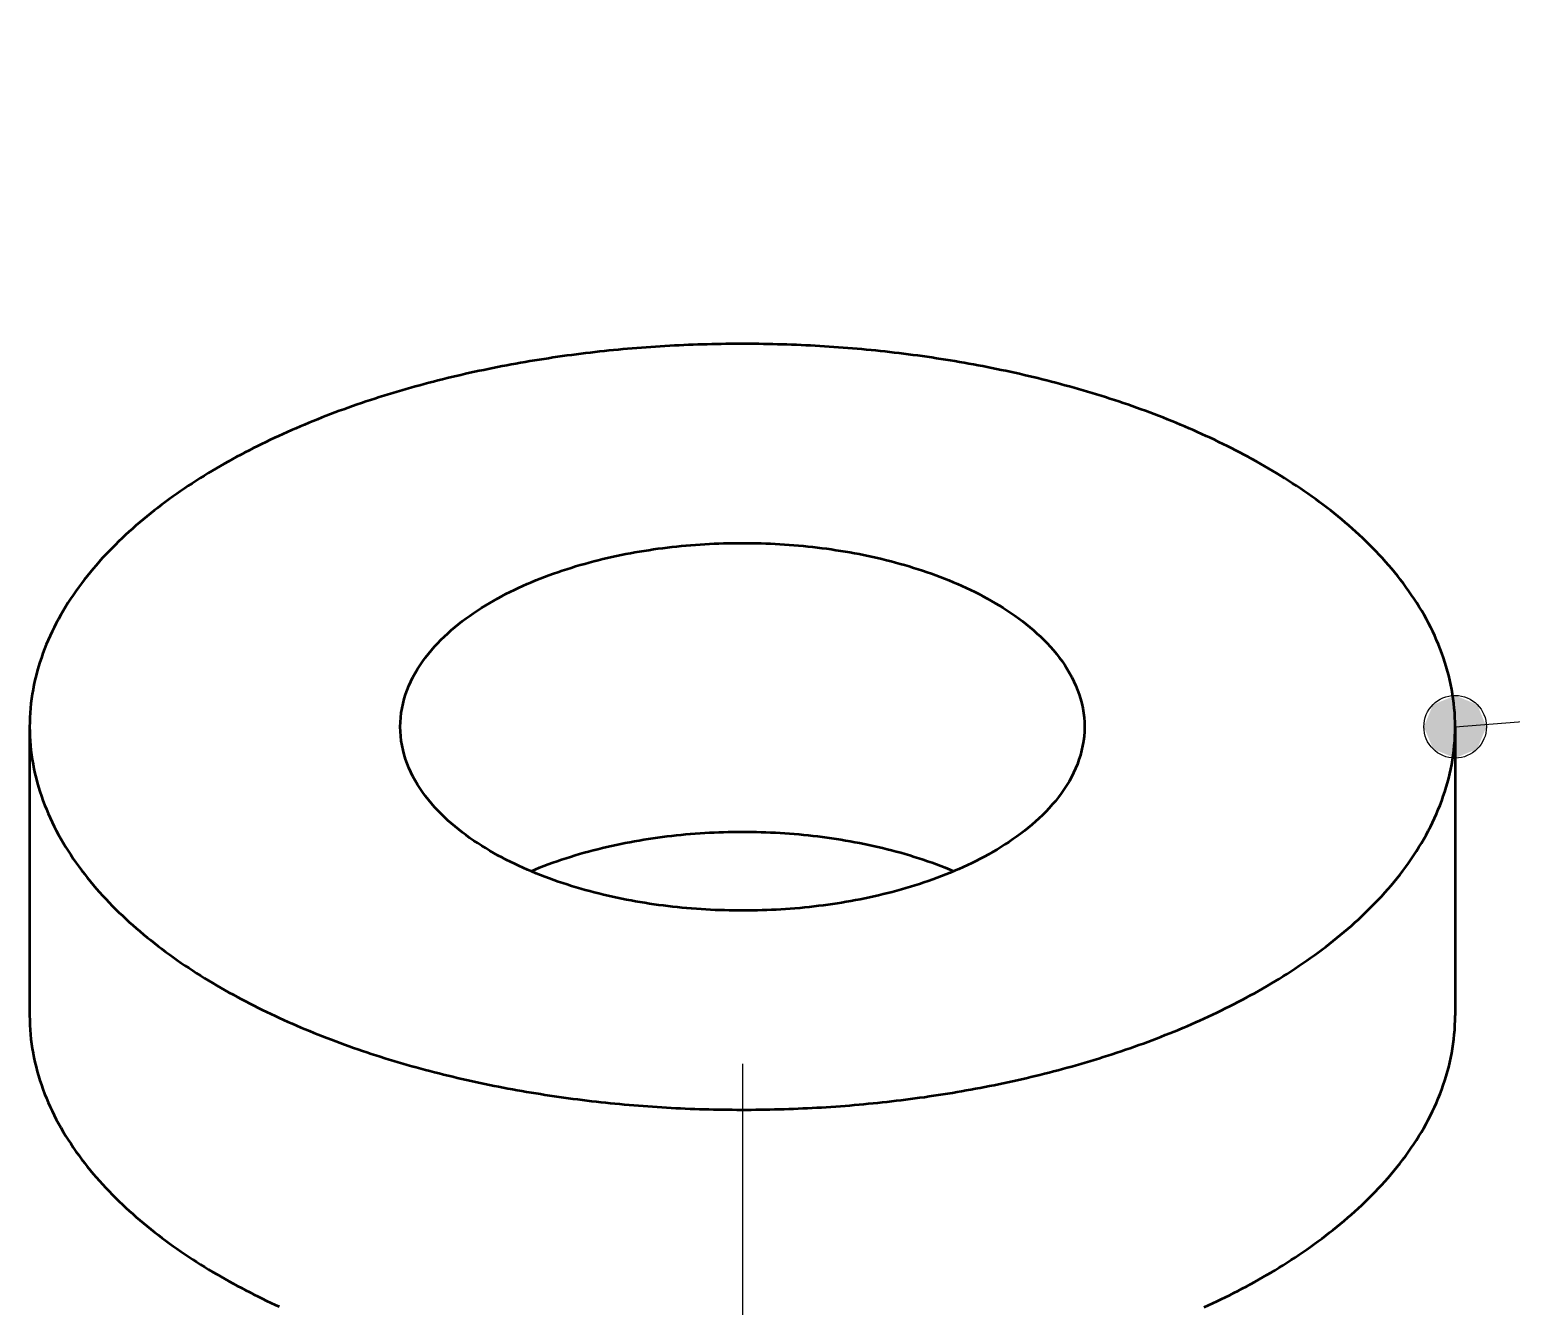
# Model space of a CAD drawing. Header units: millimetres. Extents: x 0 to 841, y 0 to 594.
# Drawn here: x 317.27 to 355.17, y 325.34 to 357.97 of the extents above; entities that cross this region are included whole.
import ezdxf

# ---------------------------------------------------------------- set-up
doc = ezdxf.new("R2010")
doc.units = ezdxf.units.MM
doc.linetypes.add('EJE', pattern=[31, 20, -4, 3, -4])
for name, color, linetype, lineweight in [('ACH', 7, 'CONTINUOUS', 13), ('COTA', 7, 'CONTINUOUS', 25), ('EJE', 7, 'EJE', 25), ('FINA', 7, 'CONTINUOUS', 25), ('VIS', 7, 'CONTINUOUS', 50)]:
    doc.layers.add(name, color=color, linetype=linetype, lineweight=lineweight)

msp = doc.modelspace()

# ---------------------------------------------------------------- hatches: boundary and pattern name
at = {"layer": 'ACH'}
h = msp.add_hatch(color=7, dxfattribs=at)
h.dxf.hatch_style = 1
h.paths.add_polyline_path([(354.53, 340.152), (354.296, 340.718), (353.73, 340.952), (353.164, 340.718), (352.93, 340.152), (353.164, 339.587), (353.73, 339.352), (354.296, 339.587)])

# ---------------------------------------------------------------- linework, layer by layer
at = {"layer": 'COTA'}
msp.add_line((353.73, 340.152), (577.393, 357.972), dxfattribs=at)
msp.add_circle((353.73, 340.152), 0.8, dxfattribs=at)
at = {"layer": 'EJE'}
msp.add_line((335.5, 331.54), (335.5, 303.241), dxfattribs=at)
at = {"layer": 'FINA'}
for points in [[(353.73, 340.152), (353.729, 340.272), (353.725, 340.392), (353.718, 340.512), (353.708, 340.632), (353.696, 340.751), (353.681, 340.87), (353.663, 340.989), (353.643, 341.107), (353.62, 341.225), (353.595, 341.342), (353.567, 341.459), (353.536, 341.575), (353.503, 341.691), (353.468, 341.805), (353.43, 341.919), (353.391, 342.033), (353.348, 342.145), (353.304, 342.256), (353.257, 342.367), (353.208, 342.477), (353.158, 342.586), (353.105, 342.693), (353.05, 342.8), (352.994, 342.906), (352.935, 343.011), (352.875, 343.115), (352.813, 343.218), (352.749, 343.319), (352.684, 343.42), (352.617, 343.52), (352.549, 343.618), (352.479, 343.716), (352.407, 343.812), (352.335, 343.908), (352.26, 344.002), (352.185, 344.096), (352.108, 344.188), (352.03, 344.279), (351.951, 344.369), (351.871, 344.459), (351.789, 344.547), (351.707, 344.634), (351.623, 344.72), (351.538, 344.805), (351.453, 344.889), (351.366, 344.972), (351.279, 345.055), (351.19, 345.136), (351.101, 345.216), (351.011, 345.295), (350.92, 345.373), (350.828, 345.451), (350.735, 345.527), (350.642, 345.603), (350.548, 345.677), (350.453, 345.751), (350.358, 345.824), (350.262, 345.896), (350.165, 345.967), (350.067, 346.037), (349.969, 346.106), (349.871, 346.174), (349.772, 346.242), (349.672, 346.309), (349.572, 346.375), (349.471, 346.44), (349.369, 346.504), (349.268, 346.568), (349.165, 346.631), (349.062, 346.693), (348.959, 346.754), (348.855, 346.814), (348.751, 346.874), (348.647, 346.933), (348.542, 346.991), (348.436, 347.049), (348.331, 347.105), (348.224, 347.161), (348.118, 347.217), (348.011, 347.271), (347.904, 347.325), (347.796, 347.378), (347.688, 347.431), (347.58, 347.483), (347.471, 347.534), (347.362, 347.584), (347.253, 347.634), (347.144, 347.683), (347.034, 347.732), (346.924, 347.78), (346.813, 347.827), (346.703, 347.874), (346.592, 347.92), (346.481, 347.965), (346.369, 348.01), (346.258, 348.054), (346.146, 348.098), (346.034, 348.14), (345.922, 348.183), (345.809, 348.225), (345.696, 348.266), (345.583, 348.306), (345.47, 348.346), (345.357, 348.386), (345.243, 348.425), (345.129, 348.463), (345.015, 348.501), (344.901, 348.538), (344.787, 348.575), (344.673, 348.611), (344.558, 348.646), (344.443, 348.681), (344.328, 348.716), (344.213, 348.75), (344.098, 348.783), (343.982, 348.816), (343.867, 348.848), (343.751, 348.88), (343.635, 348.911), (343.519, 348.942), (343.403, 348.972), (343.286, 349.002), (343.17, 349.031), (343.053, 349.06), (342.937, 349.088), (342.82, 349.116), (342.703, 349.143), (342.586, 349.17), (342.469, 349.196), (342.352, 349.222), (342.234, 349.248), (342.117, 349.272), (341.999, 349.297), (341.882, 349.321), (341.764, 349.344), (341.646, 349.367), (341.528, 349.389), (341.41, 349.411), (341.292, 349.433), (341.174, 349.454), (341.056, 349.474), (340.937, 349.494), (340.819, 349.514), (340.7, 349.533), (340.582, 349.552), (340.463, 349.57), (340.345, 349.588), (340.226, 349.605), (340.107, 349.622), (339.988, 349.639), (339.869, 349.655), (339.75, 349.67), (339.631, 349.685), (339.512, 349.7), (339.393, 349.714), (339.273, 349.728), (339.154, 349.741), (339.035, 349.754), (338.915, 349.767), (338.796, 349.779), (338.676, 349.79), (338.557, 349.801), (338.437, 349.812), (338.318, 349.822), (338.198, 349.832), (338.078, 349.841), (337.959, 349.85), (337.839, 349.859), (337.719, 349.867), (337.599, 349.875), (337.48, 349.882), (337.36, 349.889), (337.24, 349.895), (337.12, 349.901), (337, 349.907), (336.88, 349.912), (336.76, 349.916), (336.64, 349.921), (336.52, 349.925), (336.4, 349.928), (336.28, 349.931), (336.16, 349.933), (336.04, 349.936), (335.92, 349.937), (335.8, 349.939), (335.68, 349.939), (335.56, 349.94), (335.44, 349.94), (335.32, 349.939), (335.2, 349.939), (335.08, 349.937), (334.96, 349.936), (334.84, 349.933), (334.72, 349.931), (334.6, 349.928), (334.48, 349.925), (334.36, 349.921), (334.24, 349.916), (334.12, 349.912), (334, 349.907), (333.88, 349.901), (333.76, 349.895), (333.64, 349.889), (333.52, 349.882), (333.401, 349.875), (333.281, 349.867), (333.161, 349.859), (333.041, 349.85), (332.922, 349.841), (332.802, 349.832), (332.682, 349.822), (332.563, 349.812), (332.443, 349.801), (332.324, 349.79), (332.204, 349.779), (332.085, 349.767), (331.965, 349.754), (331.846, 349.741), (331.727, 349.728), (331.607, 349.714), (331.488, 349.7), (331.369, 349.685), (331.25, 349.67), (331.131, 349.655), (331.012, 349.639), (330.893, 349.622), (330.774, 349.605), (330.655, 349.588), (330.537, 349.57), (330.418, 349.552), (330.3, 349.533), (330.181, 349.514), (330.063, 349.494), (329.944, 349.474), (329.826, 349.454), (329.708, 349.433), (329.59, 349.411), (329.472, 349.389), (329.354, 349.367), (329.236, 349.344), (329.118, 349.321), (329.001, 349.297), (328.883, 349.272), (328.766, 349.248), (328.648, 349.222), (328.531, 349.196), (328.414, 349.17), (328.297, 349.143), (328.18, 349.116), (328.063, 349.088), (327.946, 349.06), (327.83, 349.031), (327.714, 349.002), (327.597, 348.972), (327.481, 348.942), (327.365, 348.911), (327.249, 348.88), (327.133, 348.848), (327.018, 348.816), (326.902, 348.783), (326.787, 348.75), (326.672, 348.716), (326.557, 348.681), (326.442, 348.646), (326.327, 348.611), (326.213, 348.575), (326.099, 348.538), (325.985, 348.501), (325.871, 348.463), (325.757, 348.425), (325.643, 348.386), (325.53, 348.346), (325.417, 348.306), (325.304, 348.266), (325.191, 348.225), (325.078, 348.183), (324.966, 348.14), (324.854, 348.098), (324.742, 348.054), (324.631, 348.01), (324.519, 347.965), (324.408, 347.92), (324.297, 347.874), (324.187, 347.827), (324.076, 347.78), (323.966, 347.732), (323.856, 347.683), (323.747, 347.634), (323.638, 347.584), (323.529, 347.534), (323.42, 347.483), (323.312, 347.431), (323.204, 347.378), (323.096, 347.325), (322.989, 347.271), (322.882, 347.217), (322.776, 347.161), (322.669, 347.105), (322.564, 347.049), (322.458, 346.991), (322.353, 346.933), (322.249, 346.874), (322.145, 346.814), (322.041, 346.754), (321.938, 346.693), (321.835, 346.631), (321.732, 346.568), (321.631, 346.504), (321.529, 346.44), (321.428, 346.375), (321.328, 346.309), (321.228, 346.242), (321.129, 346.174), (321.031, 346.106), (320.933, 346.037), (320.835, 345.967), (320.738, 345.896), (320.642, 345.824), (320.547, 345.751), (320.452, 345.677), (320.358, 345.603), (320.265, 345.527), (320.172, 345.451), (320.08, 345.373), (319.989, 345.295), (319.899, 345.216), (319.81, 345.136), (319.721, 345.055), (319.634, 344.972), (319.547, 344.889), (319.462, 344.805), (319.377, 344.72), (319.293, 344.634), (319.211, 344.547), (319.129, 344.459), (319.049, 344.369), (318.97, 344.279), (318.892, 344.188), (318.815, 344.096), (318.74, 344.002), (318.665, 343.908), (318.593, 343.812), (318.521, 343.716), (318.451, 343.618), (318.383, 343.52), (318.316, 343.42), (318.251, 343.319), (318.187, 343.218), (318.125, 343.115), (318.065, 343.011), (318.006, 342.906), (317.95, 342.8), (317.895, 342.693), (317.842, 342.586), (317.792, 342.477), (317.743, 342.367), (317.696, 342.256), (317.652, 342.145), (317.609, 342.033), (317.57, 341.919), (317.532, 341.805), (317.497, 341.691), (317.464, 341.575), (317.433, 341.459), (317.405, 341.342), (317.38, 341.225), (317.357, 341.107), (317.337, 340.989), (317.319, 340.87), (317.304, 340.751), (317.292, 340.632), (317.282, 340.512), (317.275, 340.392), (317.271, 340.272), (317.27, 340.152)], [(326.75, 340.152), (326.752, 340.272), (326.761, 340.392), (326.775, 340.511), (326.795, 340.63), (326.82, 340.747), (326.85, 340.863), (326.886, 340.978), (326.926, 341.091), (326.971, 341.202), (327.02, 341.312), (327.074, 341.419), (327.131, 341.524), (327.192, 341.628), (327.257, 341.729), (327.325, 341.828), (327.396, 341.924), (327.47, 342.019), (327.547, 342.111), (327.626, 342.202), (327.708, 342.29), (327.791, 342.375), (327.877, 342.459), (327.965, 342.541), (328.055, 342.621), (328.146, 342.699), (328.239, 342.774), (328.334, 342.848), (328.43, 342.92), (328.527, 342.991), (328.626, 343.059), (328.726, 343.126), (328.826, 343.191), (328.928, 343.254), (329.031, 343.316), (329.135, 343.376), (329.24, 343.435), (329.346, 343.492), (329.452, 343.548), (329.559, 343.602), (329.667, 343.654), (329.776, 343.706), (329.885, 343.755), (329.995, 343.804), (330.105, 343.851), (330.216, 343.897), (330.327, 343.942), (330.439, 343.985), (330.552, 344.027), (330.665, 344.068), (330.778, 344.107), (330.892, 344.146), (331.006, 344.183), (331.12, 344.219), (331.235, 344.254), (331.35, 344.288), (331.466, 344.321), (331.581, 344.353), (331.697, 344.384), (331.814, 344.413), (331.93, 344.442), (332.047, 344.469), (332.164, 344.496), (332.282, 344.521), (332.399, 344.545), (332.517, 344.569), (332.635, 344.591), (332.753, 344.613), (332.871, 344.633), (332.99, 344.653), (333.108, 344.671), (333.227, 344.689), (333.346, 344.706), (333.465, 344.721), (333.584, 344.736), (333.703, 344.75), (333.822, 344.763), (333.942, 344.775), (334.061, 344.786), (334.181, 344.797), (334.301, 344.806), (334.42, 344.814), (334.54, 344.822), (334.66, 344.829), (334.78, 344.834), (334.9, 344.839), (335.02, 344.843), (335.14, 344.846), (335.26, 344.849), (335.38, 344.85), (335.5, 344.85), (335.62, 344.85), (335.74, 344.849), (335.86, 344.846), (335.98, 344.843), (336.1, 344.839), (336.22, 344.834), (336.34, 344.829), (336.46, 344.822), (336.58, 344.814), (336.699, 344.806), (336.819, 344.797), (336.939, 344.786), (337.058, 344.775), (337.178, 344.763), (337.297, 344.75), (337.416, 344.736), (337.535, 344.721), (337.654, 344.706), (337.773, 344.689), (337.892, 344.671), (338.01, 344.653), (338.129, 344.633), (338.247, 344.613), (338.365, 344.591), (338.483, 344.569), (338.601, 344.545), (338.718, 344.521), (338.836, 344.496), (338.953, 344.469), (339.07, 344.442), (339.186, 344.413), (339.303, 344.384), (339.419, 344.353), (339.534, 344.321), (339.65, 344.288), (339.765, 344.254), (339.88, 344.219), (339.994, 344.183), (340.108, 344.146), (340.222, 344.107), (340.335, 344.068), (340.448, 344.027), (340.561, 343.985), (340.673, 343.942), (340.784, 343.897), (340.895, 343.851), (341.005, 343.804), (341.115, 343.755), (341.224, 343.706), (341.333, 343.654), (341.441, 343.602), (341.548, 343.548), (341.654, 343.492), (341.76, 343.435), (341.865, 343.376), (341.969, 343.316), (342.072, 343.254), (342.174, 343.191), (342.274, 343.126), (342.374, 343.059), (342.473, 342.991), (342.57, 342.92), (342.666, 342.848), (342.761, 342.774), (342.854, 342.699), (342.945, 342.621), (343.035, 342.541), (343.123, 342.459), (343.209, 342.375), (343.292, 342.29), (343.374, 342.202), (343.453, 342.111), (343.53, 342.019), (343.604, 341.924), (343.675, 341.828), (343.743, 341.729), (343.808, 341.628), (343.869, 341.524), (343.926, 341.419), (343.98, 341.312), (344.029, 341.202), (344.074, 341.091), (344.114, 340.978), (344.15, 340.863), (344.18, 340.747), (344.205, 340.63), (344.225, 340.511), (344.239, 340.392), (344.248, 340.272), (344.25, 340.152)], [(317.27, 340.152), (317.271, 340.032), (317.275, 339.912), (317.282, 339.792), (317.292, 339.672), (317.304, 339.552), (317.319, 339.433), (317.337, 339.314), (317.357, 339.195), (317.38, 339.077), (317.406, 338.96), (317.434, 338.843), (317.464, 338.727), (317.497, 338.611), (317.533, 338.496), (317.571, 338.382), (317.611, 338.268), (317.653, 338.156), (317.698, 338.044), (317.745, 337.933), (317.793, 337.824), (317.844, 337.715), (317.897, 337.607), (317.952, 337.5), (318.009, 337.394), (318.068, 337.289), (318.128, 337.185), (318.19, 337.082), (318.254, 336.98), (318.32, 336.879), (318.387, 336.779), (318.455, 336.68), (318.526, 336.583), (318.597, 336.486), (318.67, 336.39), (318.745, 336.296), (318.82, 336.202), (318.897, 336.11), (318.975, 336.019), (319.055, 335.928), (319.135, 335.839), (319.217, 335.751), (319.3, 335.664), (319.384, 335.577), (319.469, 335.492), (319.555, 335.408), (319.641, 335.325), (319.729, 335.243), (319.818, 335.161), (319.908, 335.081), (319.998, 335.002), (320.089, 334.924), (320.181, 334.846), (320.274, 334.77), (320.368, 334.694), (320.462, 334.62), (320.557, 334.546), (320.653, 334.473), (320.749, 334.401), (320.846, 334.33), (320.944, 334.26), (321.042, 334.19), (321.141, 334.122), (321.24, 334.054), (321.34, 333.988), (321.441, 333.922), (321.542, 333.856), (321.644, 333.792), (321.746, 333.728), (321.848, 333.666), (321.951, 333.604), (322.055, 333.542), (322.159, 333.482), (322.263, 333.422), (322.368, 333.363), (322.473, 333.305), (322.579, 333.248), (322.685, 333.191), (322.791, 333.135), (322.898, 333.08), (323.005, 333.025), (323.113, 332.971), (323.221, 332.918), (323.329, 332.865), (323.438, 332.814), (323.546, 332.762), (323.656, 332.712), (323.765, 332.662), (323.875, 332.613), (323.985, 332.564), (324.095, 332.517), (324.206, 332.469), (324.317, 332.423), (324.428, 332.377), (324.539, 332.331), (324.651, 332.287), (324.763, 332.242), (324.875, 332.199), (324.987, 332.156), (325.1, 332.114), (325.212, 332.072), (325.325, 332.031), (325.439, 331.99), (325.552, 331.95), (325.666, 331.911), (325.78, 331.872), (325.894, 331.834), (326.008, 331.796), (326.122, 331.759), (326.237, 331.722), (326.351, 331.686), (326.466, 331.651), (326.581, 331.616), (326.697, 331.581), (326.812, 331.548), (326.928, 331.514), (327.043, 331.481), (327.159, 331.449), (327.275, 331.417), (327.391, 331.386), (327.508, 331.355), (327.624, 331.325), (327.741, 331.295), (327.857, 331.266), (327.974, 331.238), (328.091, 331.209), (328.208, 331.182), (328.325, 331.155), (328.442, 331.128), (328.56, 331.102), (328.677, 331.076), (328.795, 331.051), (328.913, 331.026), (329.03, 331.002), (329.148, 330.978), (329.266, 330.955), (329.384, 330.932), (329.503, 330.909), (329.621, 330.888), (329.739, 330.866), (329.858, 330.845), (329.976, 330.825), (330.095, 330.805), (330.213, 330.785), (330.332, 330.766), (330.451, 330.747), (330.57, 330.729), (330.689, 330.712), (330.808, 330.694), (330.927, 330.678), (331.046, 330.661), (331.165, 330.645), (331.284, 330.63), (331.404, 330.615), (331.523, 330.6), (331.643, 330.586), (331.762, 330.573), (331.882, 330.559), (332.001, 330.547), (332.121, 330.534), (332.241, 330.522), (332.36, 330.511), (332.48, 330.5), (332.6, 330.489), (332.72, 330.479), (332.84, 330.469), (332.959, 330.46), (333.079, 330.451), (333.199, 330.443), (333.319, 330.435), (333.439, 330.427), (333.56, 330.42), (333.68, 330.414), (333.8, 330.407), (333.92, 330.401), (334.04, 330.396), (334.16, 330.391), (334.28, 330.387), (334.401, 330.382), (334.521, 330.379), (334.641, 330.375), (334.761, 330.373), (334.881, 330.37), (335.002, 330.368), (335.122, 330.367), (335.242, 330.366), (335.362, 330.365), (335.483, 330.365), (335.603, 330.365), (335.723, 330.365), (335.844, 330.366), (335.964, 330.368), (336.084, 330.37), (336.204, 330.372), (336.325, 330.375), (336.445, 330.378), (336.565, 330.381), (336.685, 330.385), (336.805, 330.39), (336.926, 330.395), (337.046, 330.4), (337.166, 330.406), (337.286, 330.412), (337.406, 330.418), (337.526, 330.425), (337.646, 330.433), (337.766, 330.441), (337.886, 330.449), (338.006, 330.458), (338.126, 330.467), (338.246, 330.476), (338.366, 330.486), (338.486, 330.497), (338.605, 330.508), (338.725, 330.519), (338.845, 330.531), (338.964, 330.543), (339.084, 330.556), (339.204, 330.569), (339.323, 330.582), (339.442, 330.596), (339.562, 330.611), (339.681, 330.626), (339.801, 330.641), (339.92, 330.657), (340.039, 330.673), (340.158, 330.689), (340.277, 330.707), (340.396, 330.724), (340.515, 330.742), (340.634, 330.761), (340.753, 330.78), (340.871, 330.799), (340.99, 330.819), (341.108, 330.839), (341.227, 330.86), (341.345, 330.881), (341.464, 330.903), (341.582, 330.925), (341.7, 330.948), (341.818, 330.971), (341.936, 330.995), (342.054, 331.019), (342.171, 331.044), (342.289, 331.069), (342.406, 331.094), (342.524, 331.12), (342.641, 331.147), (342.758, 331.174), (342.875, 331.201), (342.992, 331.229), (343.109, 331.258), (343.226, 331.287), (343.343, 331.317), (343.459, 331.347), (343.575, 331.377), (343.691, 331.408), (343.808, 331.44), (343.923, 331.472), (344.039, 331.505), (344.155, 331.538), (344.27, 331.572), (344.385, 331.606), (344.501, 331.641), (344.616, 331.676), (344.73, 331.712), (344.845, 331.748), (344.959, 331.785), (345.074, 331.823), (345.188, 331.861), (345.302, 331.9), (345.415, 331.939), (345.529, 331.979), (345.642, 332.019), (345.755, 332.06), (345.868, 332.102), (345.981, 332.144), (346.093, 332.187), (346.205, 332.23), (346.317, 332.274), (346.429, 332.318), (346.54, 332.364), (346.652, 332.409), (346.763, 332.456), (346.873, 332.503), (346.984, 332.551), (347.094, 332.599), (347.204, 332.648), (347.313, 332.698), (347.422, 332.748), (347.531, 332.799), (347.64, 332.85), (347.748, 332.903), (347.856, 332.956), (347.964, 333.009), (348.071, 333.064), (348.178, 333.119), (348.284, 333.175), (348.391, 333.231)], [(317.27, 340.152), (317.27, 332.77)], [(341.687, 336.83), (341.581, 336.774), (341.474, 336.719), (341.366, 336.666), (341.257, 336.614), (341.148, 336.564), (341.038, 336.515), (340.928, 336.467), (340.817, 336.421), (340.705, 336.376), (340.593, 336.332), (340.481, 336.29), (340.368, 336.248), (340.254, 336.208), (340.141, 336.169), (340.026, 336.132), (339.912, 336.095), (339.797, 336.06), (339.681, 336.025), (339.566, 335.992), (339.45, 335.96), (339.334, 335.929), (339.217, 335.899), (339.1, 335.87), (338.983, 335.842), (338.866, 335.816), (338.748, 335.79), (338.631, 335.765), (338.513, 335.741), (338.395, 335.719), (338.276, 335.697), (338.158, 335.676), (338.039, 335.656), (337.92, 335.637), (337.801, 335.62), (337.682, 335.603), (337.563, 335.587), (337.444, 335.572), (337.324, 335.557), (337.205, 335.544), (337.085, 335.532), (336.965, 335.52), (336.845, 335.51), (336.725, 335.5), (336.605, 335.492), (336.485, 335.484), (336.365, 335.477), (336.245, 335.471), (336.125, 335.466), (336.005, 335.462), (335.884, 335.459), (335.764, 335.456), (335.644, 335.455), (335.524, 335.454), (335.403, 335.454), (335.283, 335.456), (335.163, 335.458), (335.042, 335.461), (334.922, 335.464), (334.802, 335.469), (334.682, 335.475), (334.562, 335.481), (334.442, 335.489), (334.322, 335.497), (334.202, 335.506), (334.082, 335.516), (333.962, 335.527), (333.842, 335.539), (333.723, 335.552), (333.603, 335.566), (333.484, 335.581), (333.364, 335.596), (333.245, 335.613), (333.126, 335.63), (333.007, 335.649), (332.889, 335.668), (332.77, 335.689), (332.652, 335.71), (332.534, 335.732), (332.416, 335.756), (332.298, 335.78), (332.18, 335.805), (332.063, 335.832), (331.946, 335.859), (331.829, 335.888), (331.712, 335.917), (331.596, 335.948), (331.48, 335.979), (331.364, 336.012), (331.248, 336.046), (331.133, 336.081), (331.019, 336.117), (330.904, 336.154), (330.79, 336.193), (330.677, 336.232), (330.563, 336.273), (330.451, 336.315), (330.339, 336.358), (330.227, 336.403), (330.116, 336.449), (330.005, 336.496), (329.895, 336.545), (329.785, 336.594), (329.676, 336.646), (329.568, 336.698), (329.461, 336.752), (329.354, 336.808), (329.248, 336.865), (329.143, 336.924), (329.039, 336.984), (328.936, 337.046), (328.834, 337.109), (328.732, 337.174), (328.632, 337.241), (328.533, 337.309), (328.436, 337.38), (328.34, 337.452), (328.245, 337.526), (328.151, 337.602), (328.06, 337.68), (327.97, 337.759), (327.881, 337.841), (327.795, 337.925), (327.711, 338.011), (327.629, 338.099), (327.55, 338.19), (327.473, 338.282), (327.399, 338.377), (327.327, 338.474), (327.259, 338.573), (327.194, 338.674), (327.133, 338.777), (327.075, 338.883), (327.021, 338.991), (326.972, 339.1), (326.927, 339.212), (326.886, 339.325), (326.851, 339.44), (326.82, 339.556), (326.795, 339.674), (326.775, 339.793), (326.761, 339.912), (326.752, 340.032), (326.75, 340.152)], [(344.25, 340.152), (344.247, 340.03), (344.239, 339.908), (344.224, 339.787), (344.203, 339.666), (344.177, 339.546), (344.146, 339.428), (344.109, 339.312), (344.067, 339.197), (344.021, 339.083), (343.97, 338.972), (343.915, 338.863), (343.855, 338.756), (343.792, 338.651), (343.725, 338.549), (343.655, 338.449), (343.582, 338.351), (343.505, 338.255), (343.426, 338.162), (343.345, 338.071), (343.261, 337.982), (343.174, 337.895), (343.086, 337.811), (342.996, 337.728), (342.903, 337.648), (342.809, 337.569), (342.714, 337.493), (342.617, 337.419), (342.518, 337.346), (342.418, 337.276), (342.317, 337.207), (342.215, 337.14), (342.111, 337.075), (342.007, 337.011), (341.901, 336.949), (341.795, 336.889), (341.687, 336.83)], [(348.391, 333.231), (348.497, 333.289), (348.603, 333.347), (348.708, 333.406), (348.813, 333.466), (348.917, 333.526), (349.021, 333.587), (349.125, 333.649), (349.228, 333.712), (349.331, 333.776), (349.433, 333.84), (349.534, 333.905), (349.635, 333.971), (349.736, 334.038), (349.836, 334.106), (349.935, 334.175), (350.034, 334.244), (350.132, 334.314), (350.23, 334.385), (350.327, 334.457), (350.423, 334.53), (350.518, 334.604), (350.613, 334.679), (350.707, 334.754), (350.801, 334.831), (350.893, 334.909), (350.985, 334.987), (351.076, 335.066), (351.166, 335.147), (351.255, 335.228), (351.343, 335.311), (351.431, 335.394), (351.517, 335.478), (351.602, 335.564), (351.687, 335.65), (351.77, 335.737), (351.852, 335.826), (351.933, 335.915), (352.013, 336.006), (352.092, 336.097), (352.169, 336.19), (352.246, 336.283), (352.32, 336.378), (352.394, 336.474), (352.466, 336.571), (352.536, 336.669), (352.606, 336.768), (352.673, 336.868), (352.739, 336.969), (352.803, 337.071), (352.866, 337.174), (352.927, 337.279), (352.986, 337.384), (353.043, 337.49), (353.098, 337.598), (353.152, 337.706), (353.203, 337.815), (353.252, 337.925), (353.299, 338.037), (353.344, 338.149), (353.387, 338.262), (353.427, 338.375), (353.465, 338.49), (353.501, 338.605), (353.534, 338.721), (353.565, 338.838), (353.593, 338.955), (353.619, 339.073), (353.642, 339.192), (353.663, 339.311), (353.68, 339.43), (353.696, 339.55), (353.708, 339.67), (353.718, 339.79), (353.725, 339.911), (353.729, 340.032), (353.73, 340.152)], [(353.73, 340.152), (353.73, 332.77)], [(330.087, 336.461), (330.198, 336.507), (330.31, 336.552), (330.422, 336.596), (330.535, 336.638), (330.648, 336.68), (330.762, 336.72), (330.876, 336.758), (330.99, 336.796), (331.105, 336.832), (331.22, 336.868), (331.336, 336.902), (331.451, 336.935), (331.568, 336.967), (331.684, 336.998), (331.801, 337.028), (331.918, 337.056), (332.035, 337.084), (332.152, 337.111), (332.27, 337.136), (332.388, 337.161), (332.506, 337.184), (332.625, 337.207), (332.743, 337.229), (332.862, 337.249), (332.981, 337.269), (333.1, 337.288), (333.219, 337.306), (333.338, 337.322), (333.457, 337.338), (333.577, 337.353), (333.697, 337.367), (333.816, 337.38), (333.936, 337.392), (334.056, 337.404), (334.176, 337.414), (334.296, 337.423), (334.417, 337.432), (334.537, 337.439), (334.657, 337.446), (334.777, 337.452), (334.898, 337.457), (335.018, 337.461), (335.139, 337.464), (335.259, 337.466), (335.38, 337.468), (335.5, 337.468), (335.62, 337.468), (335.741, 337.466), (335.861, 337.464), (335.982, 337.461), (336.102, 337.457), (336.223, 337.452), (336.343, 337.446), (336.463, 337.439), (336.583, 337.432), (336.704, 337.423), (336.824, 337.414), (336.944, 337.404), (337.064, 337.392), (337.184, 337.38), (337.303, 337.367), (337.423, 337.353), (337.543, 337.338), (337.662, 337.322), (337.781, 337.306), (337.9, 337.288), (338.019, 337.269), (338.138, 337.249), (338.257, 337.229), (338.375, 337.207), (338.494, 337.184), (338.612, 337.161), (338.73, 337.136), (338.848, 337.111), (338.965, 337.084), (339.082, 337.056), (339.199, 337.028), (339.316, 336.998), (339.432, 336.967), (339.549, 336.935), (339.664, 336.902), (339.78, 336.868), (339.895, 336.832), (340.01, 336.796), (340.124, 336.758), (340.238, 336.72), (340.352, 336.68), (340.465, 336.638), (340.578, 336.596), (340.69, 336.552), (340.802, 336.507), (340.913, 336.461)], [(317.27, 332.77), (317.271, 332.65), (317.275, 332.529), (317.282, 332.409), (317.292, 332.29), (317.304, 332.17), (317.319, 332.051), (317.337, 331.932), (317.357, 331.813), (317.38, 331.695), (317.406, 331.577), (317.434, 331.461), (317.464, 331.344), (317.497, 331.229), (317.533, 331.114), (317.571, 330.999), (317.611, 330.886), (317.653, 330.774), (317.698, 330.662), (317.745, 330.551), (317.793, 330.441), (317.844, 330.332), (317.897, 330.224), (317.952, 330.117), (318.009, 330.011), (318.068, 329.906), (318.128, 329.802), (318.19, 329.699), (318.254, 329.597), (318.32, 329.497), (318.387, 329.397), (318.455, 329.298), (318.526, 329.2), (318.597, 329.104), (318.67, 329.008), (318.745, 328.914), (318.82, 328.82), (318.897, 328.728), (318.975, 328.636), (319.055, 328.546), (319.135, 328.457), (319.217, 328.369), (319.3, 328.281), (319.384, 328.195), (319.469, 328.11), (319.555, 328.026), (319.641, 327.943), (319.729, 327.86), (319.818, 327.779), (319.908, 327.699), (319.998, 327.62), (320.089, 327.541), (320.181, 327.464), (320.274, 327.387), (320.368, 327.312), (320.462, 327.237), (320.557, 327.163), (320.653, 327.091), (320.749, 327.019), (320.846, 326.948), (320.944, 326.877), (321.042, 326.808), (321.141, 326.74), (321.24, 326.672), (321.34, 326.605), (321.441, 326.539), (321.542, 326.474), (321.644, 326.41), (321.746, 326.346), (321.848, 326.283), (321.951, 326.221), (322.055, 326.16), (322.159, 326.1), (322.263, 326.04), (322.368, 325.981), (322.473, 325.923), (322.579, 325.865), (322.685, 325.809), (322.791, 325.753), (322.898, 325.697), (323.005, 325.643), (323.113, 325.589), (323.221, 325.536), (323.329, 325.483), (323.438, 325.431), (323.546, 325.38), (323.656, 325.33)], [(348.391, 325.849), (348.497, 325.906), (348.603, 325.965), (348.708, 326.024), (348.813, 326.083), (348.917, 326.144), (349.021, 326.205), (349.125, 326.267), (349.228, 326.33), (349.331, 326.394), (349.433, 326.458), (349.534, 326.523), (349.635, 326.589), (349.736, 326.656), (349.836, 326.724), (349.935, 326.792), (350.034, 326.862), (350.132, 326.932), (350.23, 327.003), (350.327, 327.075), (350.423, 327.148), (350.518, 327.222), (350.613, 327.297), (350.707, 327.372), (350.801, 327.449), (350.893, 327.526), (350.985, 327.605), (351.076, 327.684), (351.166, 327.765), (351.255, 327.846), (351.343, 327.928), (351.431, 328.012), (351.517, 328.096), (351.602, 328.181), (351.687, 328.268), (351.77, 328.355), (351.852, 328.443), (351.933, 328.533), (352.013, 328.623), (352.092, 328.715), (352.169, 328.808), (352.246, 328.901), (352.32, 328.996), (352.394, 329.092), (352.466, 329.189), (352.536, 329.287), (352.606, 329.386), (352.673, 329.486), (352.739, 329.587), (352.803, 329.689), (352.866, 329.792), (352.927, 329.896), (352.986, 330.002), (353.043, 330.108), (353.098, 330.215), (353.152, 330.324), (353.203, 330.433), (353.252, 330.543), (353.299, 330.654), (353.344, 330.766), (353.387, 330.879), (353.427, 330.993), (353.465, 331.108), (353.501, 331.223), (353.534, 331.339), (353.565, 331.456), (353.593, 331.573), (353.619, 331.691), (353.642, 331.81), (353.663, 331.928), (353.68, 332.048), (353.696, 332.168), (353.708, 332.288), (353.718, 332.408), (353.725, 332.529), (353.729, 332.649), (353.73, 332.77)], [(347.313, 325.315), (347.422, 325.366), (347.531, 325.417), (347.64, 325.468), (347.748, 325.52), (347.856, 325.573), (347.964, 325.627), (348.071, 325.682), (348.178, 325.737), (348.284, 325.792), (348.391, 325.849)]]:
    msp.add_lwpolyline(points, dxfattribs=at)
at = {"layer": 'VIS'}
for points in [[(353.73, 340.152), (353.729, 340.272), (353.725, 340.392), (353.718, 340.512), (353.708, 340.632), (353.696, 340.751), (353.681, 340.87), (353.663, 340.989), (353.643, 341.107), (353.62, 341.225), (353.595, 341.342), (353.567, 341.459), (353.536, 341.575), (353.503, 341.691), (353.468, 341.805), (353.43, 341.919), (353.391, 342.033), (353.348, 342.145), (353.304, 342.256), (353.257, 342.367), (353.208, 342.477), (353.158, 342.586), (353.105, 342.693), (353.05, 342.8), (352.994, 342.906), (352.935, 343.011), (352.875, 343.115), (352.813, 343.218), (352.749, 343.319), (352.684, 343.42), (352.617, 343.52), (352.549, 343.618), (352.479, 343.716), (352.407, 343.812), (352.335, 343.908), (352.26, 344.002), (352.185, 344.096), (352.108, 344.188), (352.03, 344.279), (351.951, 344.369), (351.871, 344.459), (351.789, 344.547), (351.707, 344.634), (351.623, 344.72), (351.538, 344.805), (351.453, 344.889), (351.366, 344.972), (351.279, 345.055), (351.19, 345.136), (351.101, 345.216), (351.011, 345.295), (350.92, 345.373), (350.828, 345.451), (350.735, 345.527), (350.642, 345.603), (350.548, 345.677), (350.453, 345.751), (350.358, 345.824), (350.262, 345.896), (350.165, 345.967), (350.067, 346.037), (349.969, 346.106), (349.871, 346.174), (349.772, 346.242), (349.672, 346.309), (349.572, 346.375), (349.471, 346.44), (349.369, 346.504), (349.268, 346.568), (349.165, 346.631), (349.062, 346.693), (348.959, 346.754), (348.855, 346.814), (348.751, 346.874), (348.647, 346.933), (348.542, 346.991), (348.436, 347.049), (348.331, 347.105), (348.224, 347.161), (348.118, 347.217), (348.011, 347.271), (347.904, 347.325), (347.796, 347.378), (347.688, 347.431), (347.58, 347.483), (347.471, 347.534), (347.362, 347.584), (347.253, 347.634), (347.144, 347.683), (347.034, 347.732), (346.924, 347.78), (346.813, 347.827), (346.703, 347.874), (346.592, 347.92), (346.481, 347.965), (346.369, 348.01), (346.258, 348.054), (346.146, 348.098), (346.034, 348.14), (345.922, 348.183), (345.809, 348.225), (345.696, 348.266), (345.583, 348.306), (345.47, 348.346), (345.357, 348.386), (345.243, 348.425), (345.129, 348.463), (345.015, 348.501), (344.901, 348.538), (344.787, 348.575), (344.673, 348.611), (344.558, 348.646), (344.443, 348.681), (344.328, 348.716), (344.213, 348.75), (344.098, 348.783), (343.982, 348.816), (343.867, 348.848), (343.751, 348.88), (343.635, 348.911), (343.519, 348.942), (343.403, 348.972), (343.286, 349.002), (343.17, 349.031), (343.053, 349.06), (342.937, 349.088), (342.82, 349.116), (342.703, 349.143), (342.586, 349.17), (342.469, 349.196), (342.352, 349.222), (342.234, 349.248), (342.117, 349.272), (341.999, 349.297), (341.882, 349.321), (341.764, 349.344), (341.646, 349.367), (341.528, 349.389), (341.41, 349.411), (341.292, 349.433), (341.174, 349.454), (341.056, 349.474), (340.937, 349.494), (340.819, 349.514), (340.7, 349.533), (340.582, 349.552), (340.463, 349.57), (340.345, 349.588), (340.226, 349.605), (340.107, 349.622), (339.988, 349.639), (339.869, 349.655), (339.75, 349.67), (339.631, 349.685), (339.512, 349.7), (339.393, 349.714), (339.273, 349.728), (339.154, 349.741), (339.035, 349.754), (338.915, 349.767), (338.796, 349.779), (338.676, 349.79), (338.557, 349.801), (338.437, 349.812), (338.318, 349.822), (338.198, 349.832), (338.078, 349.841), (337.959, 349.85), (337.839, 349.859), (337.719, 349.867), (337.599, 349.875), (337.48, 349.882), (337.36, 349.889), (337.24, 349.895), (337.12, 349.901), (337, 349.907), (336.88, 349.912), (336.76, 349.916), (336.64, 349.921), (336.52, 349.925), (336.4, 349.928), (336.28, 349.931), (336.16, 349.933), (336.04, 349.936), (335.92, 349.937), (335.8, 349.939), (335.68, 349.939), (335.56, 349.94), (335.44, 349.94), (335.32, 349.939), (335.2, 349.939), (335.08, 349.937), (334.96, 349.936), (334.84, 349.933), (334.72, 349.931), (334.6, 349.928), (334.48, 349.925), (334.36, 349.921), (334.24, 349.916), (334.12, 349.912), (334, 349.907), (333.88, 349.901), (333.76, 349.895), (333.64, 349.889), (333.52, 349.882), (333.401, 349.875), (333.281, 349.867), (333.161, 349.859), (333.041, 349.85), (332.922, 349.841), (332.802, 349.832), (332.682, 349.822), (332.563, 349.812), (332.443, 349.801), (332.324, 349.79), (332.204, 349.779), (332.085, 349.767), (331.965, 349.754), (331.846, 349.741), (331.727, 349.728), (331.607, 349.714), (331.488, 349.7), (331.369, 349.685), (331.25, 349.67), (331.131, 349.655), (331.012, 349.639), (330.893, 349.622), (330.774, 349.605), (330.655, 349.588), (330.537, 349.57), (330.418, 349.552), (330.3, 349.533), (330.181, 349.514), (330.063, 349.494), (329.944, 349.474), (329.826, 349.454), (329.708, 349.433), (329.59, 349.411), (329.472, 349.389), (329.354, 349.367), (329.236, 349.344), (329.118, 349.321), (329.001, 349.297), (328.883, 349.272), (328.766, 349.248), (328.648, 349.222), (328.531, 349.196), (328.414, 349.17), (328.297, 349.143), (328.18, 349.116), (328.063, 349.088), (327.946, 349.06), (327.83, 349.031), (327.714, 349.002), (327.597, 348.972), (327.481, 348.942), (327.365, 348.911), (327.249, 348.88), (327.133, 348.848), (327.018, 348.816), (326.902, 348.783), (326.787, 348.75), (326.672, 348.716), (326.557, 348.681), (326.442, 348.646), (326.327, 348.611), (326.213, 348.575), (326.099, 348.538), (325.985, 348.501), (325.871, 348.463), (325.757, 348.425), (325.643, 348.386), (325.53, 348.346), (325.417, 348.306), (325.304, 348.266), (325.191, 348.225), (325.078, 348.183), (324.966, 348.14), (324.854, 348.098), (324.742, 348.054), (324.631, 348.01), (324.519, 347.965), (324.408, 347.92), (324.297, 347.874), (324.187, 347.827), (324.076, 347.78), (323.966, 347.732), (323.856, 347.683), (323.747, 347.634), (323.638, 347.584), (323.529, 347.534), (323.42, 347.483), (323.312, 347.431), (323.204, 347.378), (323.096, 347.325), (322.989, 347.271), (322.882, 347.217), (322.776, 347.161), (322.669, 347.105), (322.564, 347.049), (322.458, 346.991), (322.353, 346.933), (322.249, 346.874), (322.145, 346.814), (322.041, 346.754), (321.938, 346.693), (321.835, 346.631), (321.732, 346.568), (321.631, 346.504), (321.529, 346.44), (321.428, 346.375), (321.328, 346.309), (321.228, 346.242), (321.129, 346.174), (321.031, 346.106), (320.933, 346.037), (320.835, 345.967), (320.738, 345.896), (320.642, 345.824), (320.547, 345.751), (320.452, 345.677), (320.358, 345.603), (320.265, 345.527), (320.172, 345.451), (320.08, 345.373), (319.989, 345.295), (319.899, 345.216), (319.81, 345.136), (319.721, 345.055), (319.634, 344.972), (319.547, 344.889), (319.462, 344.805), (319.377, 344.72), (319.293, 344.634), (319.211, 344.547), (319.129, 344.459), (319.049, 344.369), (318.97, 344.279), (318.892, 344.188), (318.815, 344.096), (318.74, 344.002), (318.665, 343.908), (318.593, 343.812), (318.521, 343.716), (318.451, 343.618), (318.383, 343.52), (318.316, 343.42), (318.251, 343.319), (318.187, 343.218), (318.125, 343.115), (318.065, 343.011), (318.006, 342.906), (317.95, 342.8), (317.895, 342.693), (317.842, 342.586), (317.792, 342.477), (317.743, 342.367), (317.696, 342.256), (317.652, 342.145), (317.609, 342.033), (317.57, 341.919), (317.532, 341.805), (317.497, 341.691), (317.464, 341.575), (317.433, 341.459), (317.405, 341.342), (317.38, 341.225), (317.357, 341.107), (317.337, 340.989), (317.319, 340.87), (317.304, 340.751), (317.292, 340.632), (317.282, 340.512), (317.275, 340.392), (317.271, 340.272), (317.27, 340.152)], [(326.75, 340.152), (326.752, 340.272), (326.761, 340.392), (326.775, 340.511), (326.795, 340.63), (326.82, 340.747), (326.85, 340.863), (326.886, 340.978), (326.926, 341.091), (326.971, 341.202), (327.02, 341.312), (327.074, 341.419), (327.131, 341.524), (327.192, 341.628), (327.257, 341.729), (327.325, 341.828), (327.396, 341.924), (327.47, 342.019), (327.547, 342.111), (327.626, 342.202), (327.708, 342.29), (327.791, 342.375), (327.877, 342.459), (327.965, 342.541), (328.055, 342.621), (328.146, 342.699), (328.239, 342.774), (328.334, 342.848), (328.43, 342.92), (328.527, 342.991), (328.626, 343.059), (328.726, 343.126), (328.826, 343.191), (328.928, 343.254), (329.031, 343.316), (329.135, 343.376), (329.24, 343.435), (329.346, 343.492), (329.452, 343.548), (329.559, 343.602), (329.667, 343.654), (329.776, 343.706), (329.885, 343.755), (329.995, 343.804), (330.105, 343.851), (330.216, 343.897), (330.327, 343.942), (330.439, 343.985), (330.552, 344.027), (330.665, 344.068), (330.778, 344.107), (330.892, 344.146), (331.006, 344.183), (331.12, 344.219), (331.235, 344.254), (331.35, 344.288), (331.466, 344.321), (331.581, 344.353), (331.697, 344.384), (331.814, 344.413), (331.93, 344.442), (332.047, 344.469), (332.164, 344.496), (332.282, 344.521), (332.399, 344.545), (332.517, 344.569), (332.635, 344.591), (332.753, 344.613), (332.871, 344.633), (332.99, 344.653), (333.108, 344.671), (333.227, 344.689), (333.346, 344.706), (333.465, 344.721), (333.584, 344.736), (333.703, 344.75), (333.822, 344.763), (333.942, 344.775), (334.061, 344.786), (334.181, 344.797), (334.301, 344.806), (334.42, 344.814), (334.54, 344.822), (334.66, 344.829), (334.78, 344.834), (334.9, 344.839), (335.02, 344.843), (335.14, 344.846), (335.26, 344.849), (335.38, 344.85), (335.5, 344.85), (335.62, 344.85), (335.74, 344.849), (335.86, 344.846), (335.98, 344.843), (336.1, 344.839), (336.22, 344.834), (336.34, 344.829), (336.46, 344.822), (336.58, 344.814), (336.699, 344.806), (336.819, 344.797), (336.939, 344.786), (337.058, 344.775), (337.178, 344.763), (337.297, 344.75), (337.416, 344.736), (337.535, 344.721), (337.654, 344.706), (337.773, 344.689), (337.892, 344.671), (338.01, 344.653), (338.129, 344.633), (338.247, 344.613), (338.365, 344.591), (338.483, 344.569), (338.601, 344.545), (338.718, 344.521), (338.836, 344.496), (338.953, 344.469), (339.07, 344.442), (339.186, 344.413), (339.303, 344.384), (339.419, 344.353), (339.534, 344.321), (339.65, 344.288), (339.765, 344.254), (339.88, 344.219), (339.994, 344.183), (340.108, 344.146), (340.222, 344.107), (340.335, 344.068), (340.448, 344.027), (340.561, 343.985), (340.673, 343.942), (340.784, 343.897), (340.895, 343.851), (341.005, 343.804), (341.115, 343.755), (341.224, 343.706), (341.333, 343.654), (341.441, 343.602), (341.548, 343.548), (341.654, 343.492), (341.76, 343.435), (341.865, 343.376), (341.969, 343.316), (342.072, 343.254), (342.174, 343.191), (342.274, 343.126), (342.374, 343.059), (342.473, 342.991), (342.57, 342.92), (342.666, 342.848), (342.761, 342.774), (342.854, 342.699), (342.945, 342.621), (343.035, 342.541), (343.123, 342.459), (343.209, 342.375), (343.292, 342.29), (343.374, 342.202), (343.453, 342.111), (343.53, 342.019), (343.604, 341.924), (343.675, 341.828), (343.743, 341.729), (343.808, 341.628), (343.869, 341.524), (343.926, 341.419), (343.98, 341.312), (344.029, 341.202), (344.074, 341.091), (344.114, 340.978), (344.15, 340.863), (344.18, 340.747), (344.205, 340.63), (344.225, 340.511), (344.239, 340.392), (344.248, 340.272), (344.25, 340.152)], [(317.27, 340.152), (317.271, 340.032), (317.275, 339.912), (317.282, 339.792), (317.292, 339.672), (317.304, 339.552), (317.319, 339.433), (317.337, 339.314), (317.357, 339.195), (317.38, 339.077), (317.406, 338.96), (317.434, 338.843), (317.464, 338.727), (317.497, 338.611), (317.533, 338.496), (317.571, 338.382), (317.611, 338.268), (317.653, 338.156), (317.698, 338.044), (317.745, 337.933), (317.793, 337.824), (317.844, 337.715), (317.897, 337.607), (317.952, 337.5), (318.009, 337.394), (318.068, 337.289), (318.128, 337.185), (318.19, 337.082), (318.254, 336.98), (318.32, 336.879), (318.387, 336.779), (318.455, 336.68), (318.526, 336.583), (318.597, 336.486), (318.67, 336.39), (318.745, 336.296), (318.82, 336.202), (318.897, 336.11), (318.975, 336.019), (319.055, 335.928), (319.135, 335.839), (319.217, 335.751), (319.3, 335.664), (319.384, 335.577), (319.469, 335.492), (319.555, 335.408), (319.641, 335.325), (319.729, 335.243), (319.818, 335.161), (319.908, 335.081), (319.998, 335.002), (320.089, 334.924), (320.181, 334.846), (320.274, 334.77), (320.368, 334.694), (320.462, 334.62), (320.557, 334.546), (320.653, 334.473), (320.749, 334.401), (320.846, 334.33), (320.944, 334.26), (321.042, 334.19), (321.141, 334.122), (321.24, 334.054), (321.34, 333.988), (321.441, 333.922), (321.542, 333.856), (321.644, 333.792), (321.746, 333.728), (321.848, 333.666), (321.951, 333.604), (322.055, 333.542), (322.159, 333.482), (322.263, 333.422), (322.368, 333.363), (322.473, 333.305), (322.579, 333.248), (322.685, 333.191), (322.791, 333.135), (322.898, 333.08), (323.005, 333.025), (323.113, 332.971), (323.221, 332.918), (323.329, 332.865), (323.438, 332.814), (323.546, 332.762), (323.656, 332.712), (323.765, 332.662), (323.875, 332.613), (323.985, 332.564), (324.095, 332.517), (324.206, 332.469), (324.317, 332.423), (324.428, 332.377), (324.539, 332.331), (324.651, 332.287), (324.763, 332.242), (324.875, 332.199), (324.987, 332.156), (325.1, 332.114), (325.212, 332.072), (325.325, 332.031), (325.439, 331.99), (325.552, 331.95), (325.666, 331.911), (325.78, 331.872), (325.894, 331.834), (326.008, 331.796), (326.122, 331.759), (326.237, 331.722), (326.351, 331.686), (326.466, 331.651), (326.581, 331.616), (326.697, 331.581), (326.812, 331.548), (326.928, 331.514), (327.043, 331.481), (327.159, 331.449), (327.275, 331.417), (327.391, 331.386), (327.508, 331.355), (327.624, 331.325), (327.741, 331.295), (327.857, 331.266), (327.974, 331.238), (328.091, 331.209), (328.208, 331.182), (328.325, 331.155), (328.442, 331.128), (328.56, 331.102), (328.677, 331.076), (328.795, 331.051), (328.913, 331.026), (329.03, 331.002), (329.148, 330.978), (329.266, 330.955), (329.384, 330.932), (329.503, 330.909), (329.621, 330.888), (329.739, 330.866), (329.858, 330.845), (329.976, 330.825), (330.095, 330.805), (330.213, 330.785), (330.332, 330.766), (330.451, 330.747), (330.57, 330.729), (330.689, 330.712), (330.808, 330.694), (330.927, 330.678), (331.046, 330.661), (331.165, 330.645), (331.284, 330.63), (331.404, 330.615), (331.523, 330.6), (331.643, 330.586), (331.762, 330.573), (331.882, 330.559), (332.001, 330.547), (332.121, 330.534), (332.241, 330.522), (332.36, 330.511), (332.48, 330.5), (332.6, 330.489), (332.72, 330.479), (332.84, 330.469), (332.959, 330.46), (333.079, 330.451), (333.199, 330.443), (333.319, 330.435), (333.439, 330.427), (333.56, 330.42), (333.68, 330.414), (333.8, 330.407), (333.92, 330.401), (334.04, 330.396), (334.16, 330.391), (334.28, 330.387), (334.401, 330.382), (334.521, 330.379), (334.641, 330.375), (334.761, 330.373), (334.881, 330.37), (335.002, 330.368), (335.122, 330.367), (335.242, 330.366), (335.362, 330.365), (335.483, 330.365), (335.603, 330.365), (335.723, 330.365), (335.844, 330.366), (335.964, 330.368), (336.084, 330.37), (336.204, 330.372), (336.325, 330.375), (336.445, 330.378), (336.565, 330.381), (336.685, 330.385), (336.805, 330.39), (336.926, 330.395), (337.046, 330.4), (337.166, 330.406), (337.286, 330.412), (337.406, 330.418), (337.526, 330.425), (337.646, 330.433), (337.766, 330.441), (337.886, 330.449), (338.006, 330.458), (338.126, 330.467), (338.246, 330.476), (338.366, 330.486), (338.486, 330.497), (338.605, 330.508), (338.725, 330.519), (338.845, 330.531), (338.964, 330.543), (339.084, 330.556), (339.204, 330.569), (339.323, 330.582), (339.442, 330.596), (339.562, 330.611), (339.681, 330.626), (339.801, 330.641), (339.92, 330.657), (340.039, 330.673), (340.158, 330.689), (340.277, 330.707), (340.396, 330.724), (340.515, 330.742), (340.634, 330.761), (340.753, 330.78), (340.871, 330.799), (340.99, 330.819), (341.108, 330.839), (341.227, 330.86), (341.345, 330.881), (341.464, 330.903), (341.582, 330.925), (341.7, 330.948), (341.818, 330.971), (341.936, 330.995), (342.054, 331.019), (342.171, 331.044), (342.289, 331.069), (342.406, 331.094), (342.524, 331.12), (342.641, 331.147), (342.758, 331.174), (342.875, 331.201), (342.992, 331.229), (343.109, 331.258), (343.226, 331.287), (343.343, 331.317), (343.459, 331.347), (343.575, 331.377), (343.691, 331.408), (343.808, 331.44), (343.923, 331.472), (344.039, 331.505), (344.155, 331.538), (344.27, 331.572), (344.385, 331.606), (344.501, 331.641), (344.616, 331.676), (344.73, 331.712), (344.845, 331.748), (344.959, 331.785), (345.074, 331.823), (345.188, 331.861), (345.302, 331.9), (345.415, 331.939), (345.529, 331.979), (345.642, 332.019), (345.755, 332.06), (345.868, 332.102), (345.981, 332.144), (346.093, 332.187), (346.205, 332.23), (346.317, 332.274), (346.429, 332.318), (346.54, 332.364), (346.652, 332.409), (346.763, 332.456), (346.873, 332.503), (346.984, 332.551), (347.094, 332.599), (347.204, 332.648), (347.313, 332.698), (347.422, 332.748), (347.531, 332.799), (347.64, 332.85), (347.748, 332.903), (347.856, 332.956), (347.964, 333.009), (348.071, 333.064), (348.178, 333.119), (348.284, 333.175), (348.391, 333.231)], [(317.27, 340.152), (317.27, 332.77)], [(341.687, 336.83), (341.581, 336.774), (341.474, 336.719), (341.366, 336.666), (341.257, 336.614), (341.148, 336.564), (341.038, 336.515), (340.928, 336.467), (340.817, 336.421), (340.705, 336.376), (340.593, 336.332), (340.481, 336.29), (340.368, 336.248), (340.254, 336.208), (340.141, 336.169), (340.026, 336.132), (339.912, 336.095), (339.797, 336.06), (339.681, 336.025), (339.566, 335.992), (339.45, 335.96), (339.334, 335.929), (339.217, 335.899), (339.1, 335.87), (338.983, 335.842), (338.866, 335.816), (338.748, 335.79), (338.631, 335.765), (338.513, 335.741), (338.395, 335.719), (338.276, 335.697), (338.158, 335.676), (338.039, 335.656), (337.92, 335.637), (337.801, 335.62), (337.682, 335.603), (337.563, 335.587), (337.444, 335.572), (337.324, 335.557), (337.205, 335.544), (337.085, 335.532), (336.965, 335.52), (336.845, 335.51), (336.725, 335.5), (336.605, 335.492), (336.485, 335.484), (336.365, 335.477), (336.245, 335.471), (336.125, 335.466), (336.005, 335.462), (335.884, 335.459), (335.764, 335.456), (335.644, 335.455), (335.524, 335.454), (335.403, 335.454), (335.283, 335.456), (335.163, 335.458), (335.042, 335.461), (334.922, 335.464), (334.802, 335.469), (334.682, 335.475), (334.562, 335.481), (334.442, 335.489), (334.322, 335.497), (334.202, 335.506), (334.082, 335.516), (333.962, 335.527), (333.842, 335.539), (333.723, 335.552), (333.603, 335.566), (333.484, 335.581), (333.364, 335.596), (333.245, 335.613), (333.126, 335.63), (333.007, 335.649), (332.889, 335.668), (332.77, 335.689), (332.652, 335.71), (332.534, 335.732), (332.416, 335.756), (332.298, 335.78), (332.18, 335.805), (332.063, 335.832), (331.946, 335.859), (331.829, 335.888), (331.712, 335.917), (331.596, 335.948), (331.48, 335.979), (331.364, 336.012), (331.248, 336.046), (331.133, 336.081), (331.019, 336.117), (330.904, 336.154), (330.79, 336.193), (330.677, 336.232), (330.563, 336.273), (330.451, 336.315), (330.339, 336.358), (330.227, 336.403), (330.116, 336.449), (330.005, 336.496), (329.895, 336.545), (329.785, 336.594), (329.676, 336.646), (329.568, 336.698), (329.461, 336.752), (329.354, 336.808), (329.248, 336.865), (329.143, 336.924), (329.039, 336.984), (328.936, 337.046), (328.834, 337.109), (328.732, 337.174), (328.632, 337.241), (328.533, 337.309), (328.436, 337.38), (328.34, 337.452), (328.245, 337.526), (328.151, 337.602), (328.06, 337.68), (327.97, 337.759), (327.881, 337.841), (327.795, 337.925), (327.711, 338.011), (327.629, 338.099), (327.55, 338.19), (327.473, 338.282), (327.399, 338.377), (327.327, 338.474), (327.259, 338.573), (327.194, 338.674), (327.133, 338.777), (327.075, 338.883), (327.021, 338.991), (326.972, 339.1), (326.927, 339.212), (326.886, 339.325), (326.851, 339.44), (326.82, 339.556), (326.795, 339.674), (326.775, 339.793), (326.761, 339.912), (326.752, 340.032), (326.75, 340.152)], [(344.25, 340.152), (344.247, 340.03), (344.239, 339.908), (344.224, 339.787), (344.203, 339.666), (344.177, 339.546), (344.146, 339.428), (344.109, 339.312), (344.067, 339.197), (344.021, 339.083), (343.97, 338.972), (343.915, 338.863), (343.855, 338.756), (343.792, 338.651), (343.725, 338.549), (343.655, 338.449), (343.582, 338.351), (343.505, 338.255), (343.426, 338.162), (343.345, 338.071), (343.261, 337.982), (343.174, 337.895), (343.086, 337.811), (342.996, 337.728), (342.903, 337.648), (342.809, 337.569), (342.714, 337.493), (342.617, 337.419), (342.518, 337.346), (342.418, 337.276), (342.317, 337.207), (342.215, 337.14), (342.111, 337.075), (342.007, 337.011), (341.901, 336.949), (341.795, 336.889), (341.687, 336.83)], [(348.391, 333.231), (348.497, 333.289), (348.603, 333.347), (348.708, 333.406), (348.813, 333.466), (348.917, 333.526), (349.021, 333.587), (349.125, 333.649), (349.228, 333.712), (349.331, 333.776), (349.433, 333.84), (349.534, 333.905), (349.635, 333.971), (349.736, 334.038), (349.836, 334.106), (349.935, 334.175), (350.034, 334.244), (350.132, 334.314), (350.23, 334.385), (350.327, 334.457), (350.423, 334.53), (350.518, 334.604), (350.613, 334.679), (350.707, 334.754), (350.801, 334.831), (350.893, 334.909), (350.985, 334.987), (351.076, 335.066), (351.166, 335.147), (351.255, 335.228), (351.343, 335.311), (351.431, 335.394), (351.517, 335.478), (351.602, 335.564), (351.687, 335.65), (351.77, 335.737), (351.852, 335.826), (351.933, 335.915), (352.013, 336.006), (352.092, 336.097), (352.169, 336.19), (352.246, 336.283), (352.32, 336.378), (352.394, 336.474), (352.466, 336.571), (352.536, 336.669), (352.606, 336.768), (352.673, 336.868), (352.739, 336.969), (352.803, 337.071), (352.866, 337.174), (352.927, 337.279), (352.986, 337.384), (353.043, 337.49), (353.098, 337.598), (353.152, 337.706), (353.203, 337.815), (353.252, 337.925), (353.299, 338.037), (353.344, 338.149), (353.387, 338.262), (353.427, 338.375), (353.465, 338.49), (353.501, 338.605), (353.534, 338.721), (353.565, 338.838), (353.593, 338.955), (353.619, 339.073), (353.642, 339.192), (353.663, 339.311), (353.68, 339.43), (353.696, 339.55), (353.708, 339.67), (353.718, 339.79), (353.725, 339.911), (353.729, 340.032), (353.73, 340.152)], [(353.73, 340.152), (353.73, 332.77)], [(330.087, 336.461), (330.198, 336.507), (330.31, 336.552), (330.422, 336.596), (330.535, 336.638), (330.648, 336.68), (330.762, 336.72), (330.876, 336.758), (330.99, 336.796), (331.105, 336.832), (331.22, 336.868), (331.336, 336.902), (331.451, 336.935), (331.568, 336.967), (331.684, 336.998), (331.801, 337.028), (331.918, 337.056), (332.035, 337.084), (332.152, 337.111), (332.27, 337.136), (332.388, 337.161), (332.506, 337.184), (332.625, 337.207), (332.743, 337.229), (332.862, 337.249), (332.981, 337.269), (333.1, 337.288), (333.219, 337.306), (333.338, 337.322), (333.457, 337.338), (333.577, 337.353), (333.697, 337.367), (333.816, 337.38), (333.936, 337.392), (334.056, 337.404), (334.176, 337.414), (334.296, 337.423), (334.417, 337.432), (334.537, 337.439), (334.657, 337.446), (334.777, 337.452), (334.898, 337.457), (335.018, 337.461), (335.139, 337.464), (335.259, 337.466), (335.38, 337.468), (335.5, 337.468), (335.62, 337.468), (335.741, 337.466), (335.861, 337.464), (335.982, 337.461), (336.102, 337.457), (336.223, 337.452), (336.343, 337.446), (336.463, 337.439), (336.583, 337.432), (336.704, 337.423), (336.824, 337.414), (336.944, 337.404), (337.064, 337.392), (337.184, 337.38), (337.303, 337.367), (337.423, 337.353), (337.543, 337.338), (337.662, 337.322), (337.781, 337.306), (337.9, 337.288), (338.019, 337.269), (338.138, 337.249), (338.257, 337.229), (338.375, 337.207), (338.494, 337.184), (338.612, 337.161), (338.73, 337.136), (338.848, 337.111), (338.965, 337.084), (339.082, 337.056), (339.199, 337.028), (339.316, 336.998), (339.432, 336.967), (339.549, 336.935), (339.664, 336.902), (339.78, 336.868), (339.895, 336.832), (340.01, 336.796), (340.124, 336.758), (340.238, 336.72), (340.352, 336.68), (340.465, 336.638), (340.578, 336.596), (340.69, 336.552), (340.802, 336.507), (340.913, 336.461)], [(317.27, 332.77), (317.271, 332.65), (317.275, 332.529), (317.282, 332.409), (317.292, 332.29), (317.304, 332.17), (317.319, 332.051), (317.337, 331.932), (317.357, 331.813), (317.38, 331.695), (317.406, 331.577), (317.434, 331.461), (317.464, 331.344), (317.497, 331.229), (317.533, 331.114), (317.571, 330.999), (317.611, 330.886), (317.653, 330.774), (317.698, 330.662), (317.745, 330.551), (317.793, 330.441), (317.844, 330.332), (317.897, 330.224), (317.952, 330.117), (318.009, 330.011), (318.068, 329.906), (318.128, 329.802), (318.19, 329.699), (318.254, 329.597), (318.32, 329.497), (318.387, 329.397), (318.455, 329.298), (318.526, 329.2), (318.597, 329.104), (318.67, 329.008), (318.745, 328.914), (318.82, 328.82), (318.897, 328.728), (318.975, 328.636), (319.055, 328.546), (319.135, 328.457), (319.217, 328.369), (319.3, 328.281), (319.384, 328.195), (319.469, 328.11), (319.555, 328.026), (319.641, 327.943), (319.729, 327.86), (319.818, 327.779), (319.908, 327.699), (319.998, 327.62), (320.089, 327.541), (320.181, 327.464), (320.274, 327.387), (320.368, 327.312), (320.462, 327.237), (320.557, 327.163), (320.653, 327.091), (320.749, 327.019), (320.846, 326.948), (320.944, 326.877), (321.042, 326.808), (321.141, 326.74), (321.24, 326.672), (321.34, 326.605), (321.441, 326.539), (321.542, 326.474), (321.644, 326.41), (321.746, 326.346), (321.848, 326.283), (321.951, 326.221), (322.055, 326.16), (322.159, 326.1), (322.263, 326.04), (322.368, 325.981), (322.473, 325.923), (322.579, 325.865), (322.685, 325.809), (322.791, 325.753), (322.898, 325.697), (323.005, 325.643), (323.113, 325.589), (323.221, 325.536), (323.329, 325.483), (323.438, 325.431), (323.546, 325.38), (323.656, 325.33)], [(348.391, 325.849), (348.497, 325.906), (348.603, 325.965), (348.708, 326.024), (348.813, 326.083), (348.917, 326.144), (349.021, 326.205), (349.125, 326.267), (349.228, 326.33), (349.331, 326.394), (349.433, 326.458), (349.534, 326.523), (349.635, 326.589), (349.736, 326.656), (349.836, 326.724), (349.935, 326.792), (350.034, 326.862), (350.132, 326.932), (350.23, 327.003), (350.327, 327.075), (350.423, 327.148), (350.518, 327.222), (350.613, 327.297), (350.707, 327.372), (350.801, 327.449), (350.893, 327.526), (350.985, 327.605), (351.076, 327.684), (351.166, 327.765), (351.255, 327.846), (351.343, 327.928), (351.431, 328.012), (351.517, 328.096), (351.602, 328.181), (351.687, 328.268), (351.77, 328.355), (351.852, 328.443), (351.933, 328.533), (352.013, 328.623), (352.092, 328.715), (352.169, 328.808), (352.246, 328.901), (352.32, 328.996), (352.394, 329.092), (352.466, 329.189), (352.536, 329.287), (352.606, 329.386), (352.673, 329.486), (352.739, 329.587), (352.803, 329.689), (352.866, 329.792), (352.927, 329.896), (352.986, 330.002), (353.043, 330.108), (353.098, 330.215), (353.152, 330.324), (353.203, 330.433), (353.252, 330.543), (353.299, 330.654), (353.344, 330.766), (353.387, 330.879), (353.427, 330.993), (353.465, 331.108), (353.501, 331.223), (353.534, 331.339), (353.565, 331.456), (353.593, 331.573), (353.619, 331.691), (353.642, 331.81), (353.663, 331.928), (353.68, 332.048), (353.696, 332.168), (353.708, 332.288), (353.718, 332.408), (353.725, 332.529), (353.729, 332.649), (353.73, 332.77)], [(347.313, 325.315), (347.422, 325.366), (347.531, 325.417), (347.64, 325.468), (347.748, 325.52), (347.856, 325.573), (347.964, 325.627), (348.071, 325.682), (348.178, 325.737), (348.284, 325.792), (348.391, 325.849)]]:
    msp.add_lwpolyline(points, dxfattribs=at)

doc.saveas('drawing.dxf')
